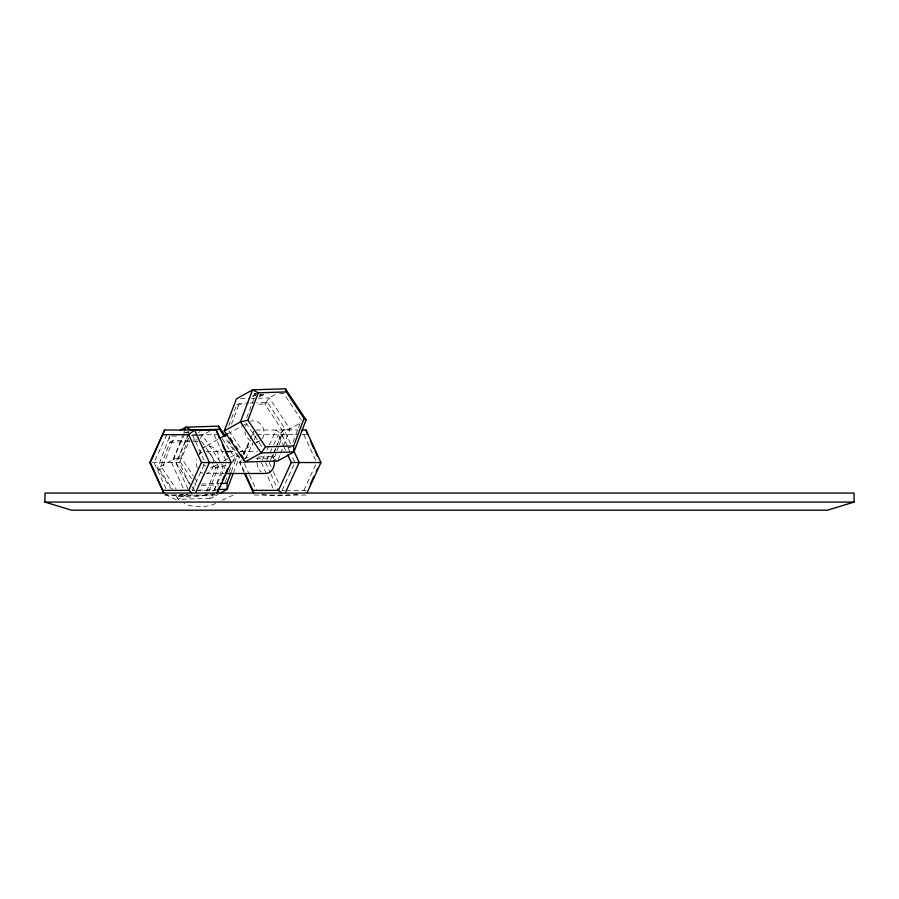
<?xml version="1.0" encoding="UTF-8"?>
<svg xmlns="http://www.w3.org/2000/svg" width="899" height="899" viewBox="0 0 899 899"><rect width="100%" height="100%" fill="white"/><g stroke="black" fill="none" stroke-linecap="round" stroke-linejoin="round"><path stroke-width="0.67" stroke-dasharray="4.5 3.37" d="M176.474 436.015L169.63 436.217L157.494 468.289L171.282 488.989M188.532 437.982L181.115 457.58L173.676 459.232L157.494 468.289L159.528 469.649L162.225 468.143L172.619 440.701L191.352 440.128M183.385 433.588L173.676 459.232L191.296 485.685M183.879 432.295L184.846 429.733M191.498 478.729L178.418 459.086L188.801 431.655M228.762 425.778L236.684 404.876L239.381 403.359L248.742 403.078M231.459 424.272L239.381 403.359M209.018 491.225L218.412 466.401L216.873 464.098M213.434 491.91L211.007 498.327L178.182 499.338L175.114 494.742M213.928 490.629L223.154 466.255L226.615 464.322M246.663 417.833L255.563 394.313M225.2 482.179L227.177 476.953M229.155 471.728L230.638 467.806M232.616 462.58L234.594 457.355L237.291 455.849L239.336 457.209L233.504 472.593M231.358 471.526L237.291 455.849L224.986 437.363M273.577 454.096L272.082 458.007L253.361 458.591M274.071 452.781L275.555 448.871M276.049 447.556L282.477 430.576L285.174 429.07L267.475 402.494L256.777 402.831M277.769 460.985L272.082 458.007L274.791 456.501L278.746 446.05M279.241 444.747L285.174 429.07M278.252 459.704L280.196 454.568M280.69 453.287L289.916 428.924L300.322 423.103M292.95 442.229L301.356 420.013L283.657 393.447L279.645 393.571M166.809 434.7L154.032 462.536L166.225 489.101M184.688 433.767L171.495 462.536L183.542 488.809M188.565 434.7L175.799 462.536L188.565 490.371M189.296 484.044L179.429 462.536L189.296 441.027M192.341 490.371L204.523 463.805M214.108 490.371L226.29 463.805M244.09 472.548L239.494 462.536L240.651 460.041M243.517 453.781L249.832 440.016M250.405 438.768L253.844 431.262M241.337 460.007L240.179 462.536L244.236 471.391M243.663 454.95L250.046 441.027M245.551 458.737L253.675 441.027M254.248 439.768L256.575 434.7L252.945 434.7L254.417 430.014L297.884 430.014M262.407 460.041L264.699 455.029M267.003 450.028L268.722 446.275M269.295 445.027L276.184 430.014L281.96 434.7L277.319 444.825M266.733 460.007L273.116 446.095M273.689 444.825L278.33 434.7M270.352 460.007L276.735 446.095M282.106 490.371L294.872 462.536L291.4 454.95M303.873 490.371L316.639 462.536M200.241 438.274L202.466 435.206L209.4 431.329M210.647 467.345A10.698 9.237 61.6 0 0 215.243 465.772L216.996 464.019M254.462 394.47L255.496 394.571L252.293 396.369M172.619 440.701L169.922 442.218L159.528 469.649L172.619 489.292M252.956 396.538L256.53 394.537M200.174 431.408L198.499 432.756M275.004 394.639L269.228 397.875L264.778 404.011L256.754 404.258M267.475 402.494L264.778 404.011L282.477 430.576L289.916 428.924L269.228 397.875L258.283 398.212M178.418 459.086L181.115 457.58L193.42 476.065M217.828 439.465L203.174 447.657A10.698 9.237 61.6 0 1 214.962 448.983L216.771 451.141A11.069 9.552 61.6 0 1 218.828 459.175M227.593 433.992L247.135 423.069M215.232 465.772L217.682 464.401M223.784 460.985L237.212 453.478M238.437 452.793L253.091 444.6M254.316 443.915L259.204 441.184M218.412 466.401L215.715 467.918L205.32 495.349L177.227 496.214L175.698 493.911M232.403 461.086L239.336 457.209L228.604 441.106M244 458.872L246.697 457.366L249.371 457.288M187.43 494.169L178.182 499.338L177.227 496.214L179.935 494.708L187.958 494.461M208.017 493.843L205.32 495.349L211.007 498.327L217.94 494.439M221.941 500.338L234.583 494.416M259.362 395.324L261.474 394.47M184.452 432.655L188.835 431.756M215.625 503.519C205.714 507.823 193.926 507.823 184.014 503.519M185.688 432.576L189.183 431.947M259.845 394.695L261.092 394.38M214.355 494.439L190.341 497.113L166.315 494.439M259.62 396.223L263.441 394.403M259.586 396.347L264.373 394.403M297.794 494.517L278.836 495.787L259.867 494.517M255.069 393.492L254.046 393.661L256.676 393.571M240.494 398.751L250.079 398.459M251.439 398.414L256.912 398.246M250.079 403.033L255.428 402.864M236.684 404.876L244.708 404.629M188.352 432.644L188.925 432.621M191.521 435.543L196.993 435.374M198.364 435.341L202.466 435.206L220.851 462.805M192.689 440.083L199.376 439.881M198.016 441.342L169.922 442.218L169.63 436.217M288.298 447.533L290.973 447.455M258.732 456.995L274.791 456.501M201.488 484.067L218.884 483.527M201.466 485.494L218.862 484.954M198.465 490.157L216.254 489.607M193.532 434.7L197.566 434.7M198.915 434.7L217.727 434.7M256.979 434.7L297.153 434.7M302.12 434.7L306.154 434.7M206.343 451.579L224.289 451.579M240.865 451.579L257.429 451.579M152.448 462.536L179.429 462.536M239.494 462.536L243.809 462.536M206.343 473.492L224.289 473.492M192.195 490.371L194.881 490.371M196.229 490.371L216.389 490.371M281.96 490.371L284.646 490.371M285.994 490.371L306.154 490.371M216.254 495.068L164.652 495.068L163.91 492.719M306.031 495.068L254.417 495.068L253.687 492.719M165.056 494.416L177.699 500.338M245.944 422.901L262.103 447.163M228.987 430.801L246.697 457.366M222.289 438.869L229.211 449.264M229.975 450.421L234.594 457.355M221.615 463.963L223.154 466.255L215.715 467.918L211.872 462.142M201.477 440.993L216.108 462.94M194.195 477.212L198.038 482.988M194.577 483.347L196.117 485.651M192.06 486.831L194.364 490.281M162.225 468.143L176.08 488.932M303.873 434.7L316.055 461.277M290.579 443.769L284.264 430.014L278.488 434.7L283.129 444.825M282.106 434.7L287.332 446.095M287.916 447.354L290.815 453.68M283.702 446.095L286.028 451.152M269.194 462.536L272.678 470.132M273.262 471.391L279.061 484.044M265.565 462.536L270.206 472.66M270.79 473.919L278.33 490.371M261.261 462.536L273.307 488.809M244.382 463.805L249.034 473.919M249.607 475.189L256.575 490.371M214.108 434.7L226.874 462.536M192.341 434.7L204.523 461.277M260.418 440.499A10.698 9.237 61.6 0 1 255.822 442.072M250.843 440.791A10.698 9.237 61.6 0 1 248.63 439.173L246.809 437.015A11.069 9.552 61.6 0 1 244.809 431.734M205.657 466.064A10.698 9.237 61.6 0 1 203.444 464.435M262.171 438.746A11.069 9.552 61.6 0 0 261.957 425.868L260.137 423.721A10.698 9.237 61.6 0 0 250.518 421.249M245.371 426.384A11.069 9.552 61.6 0 1 246.596 424.137M199.578 454.242A11.069 9.552 61.6 0 1 201.421 449.41M213.67 462.536A11.035 8.866 -90 0 0 211.119 454.793A10.754 8.642 -90 0 0 207.22 451.95M213.366 465.367A11.035 8.866 -90 0 1 211.119 470.278A10.754 8.642 -90 0 1 207.22 473.121M202.713 473.121A10.754 8.642 -90 0 1 200.612 472.031M271.869 454.793A11.035 8.866 -90 0 1 274.116 459.704M257.013 462.536A11.035 8.866 -90 0 0 259.564 470.278A10.754 8.642 -90 0 0 261.362 472.031M257.305 459.704A11.035 8.866 -90 0 1 258.182 457.063M197.432 468.008A11.035 8.866 -90 0 1 196.555 459.704M198.803 454.793A10.754 8.642 -90 0 1 202.713 451.95"/><path stroke-width="1.35" d="M163.91 492.719L150.414 462.536L164.652 430.014L216.254 430.014L231.178 462.536L217.401 492.562M216.996 492.719L219.468 486.573M184.846 429.733L185.812 427.171L218.648 426.16L225.548 436.509M224.256 430.947L236.392 398.886L252.574 389.829L285.41 388.817L306.098 419.867L293.962 451.927L277.769 460.985L244.944 461.996L224.256 430.947L240.438 421.889L247.877 420.238L258.26 392.807L286.354 391.942L304.053 418.507L306.098 419.867M220.255 493.146L227.189 489.27L226.908 483.28L230.863 472.829M233.021 473.885L227.189 489.27L217.614 489.562M244.314 459.917L244.944 461.996L261.126 452.95L293.962 451.927L293.67 445.938L304.053 418.507M163.506 492.562L149.728 462.536L164.652 430.014M163.18 490.371L188.711 490.371L201.477 462.536L188.711 434.7L163.18 434.7M195.645 492.562L209.411 462.536L194.499 430.014L188.711 434.7M222.368 480.246L224.694 475.189M225.851 472.66L227.593 468.862M245.405 473.919L252.945 490.371L278.488 490.371L291.254 462.536L287.77 454.95M285.41 492.562L299.187 462.536L293.445 450.028M310.402 484.044L313.886 476.459M316.201 471.391L317.369 468.862M307.177 492.562L320.943 462.536L306.031 430.014L301.94 430.014M293.67 445.938L265.576 446.803L261.126 452.95L240.438 421.889L252.574 389.829L258.26 392.807M180.036 430.407L185.812 427.171L191.498 430.149L219.592 429.273L224.211 436.206M220.266 438.094L227.593 433.992M854.05 502.08L827.507 510.183L71.493 510.183L44.95 502.08L44.95 493.045L854.05 493.045L854.05 502.08L44.95 502.08M220.221 483.482L226.908 483.28M225.671 451.579L232.571 451.579M149.728 462.536L150.414 462.536M201.477 462.536L231.178 462.536M291.254 462.536L320.943 462.536M225.671 473.492L265.711 473.492A10.754 8.642 -90 0 0 271.869 470.289A11.035 8.866 -90 0 0 274.285 460.636M278.488 490.371L281.376 492.719M188.711 490.371L191.599 492.719M247.877 420.238L265.576 446.803M230.144 438.083L232.448 441.555M235.527 446.174L237.842 449.635M240.921 454.253L243.224 457.726M310.402 441.027L313.886 448.623M315.043 451.152L317.369 456.209M244.663 473.795L253.271 492.562M219.468 438.498L216.254 430.014M222.368 444.825L224.694 449.882M225.851 452.422L227.593 456.209M306.031 430.014L307.503 434.7M252.945 490.371L253.687 492.719M285.41 388.817L286.354 391.942M218.648 426.16L219.592 429.273"/></g></svg>
